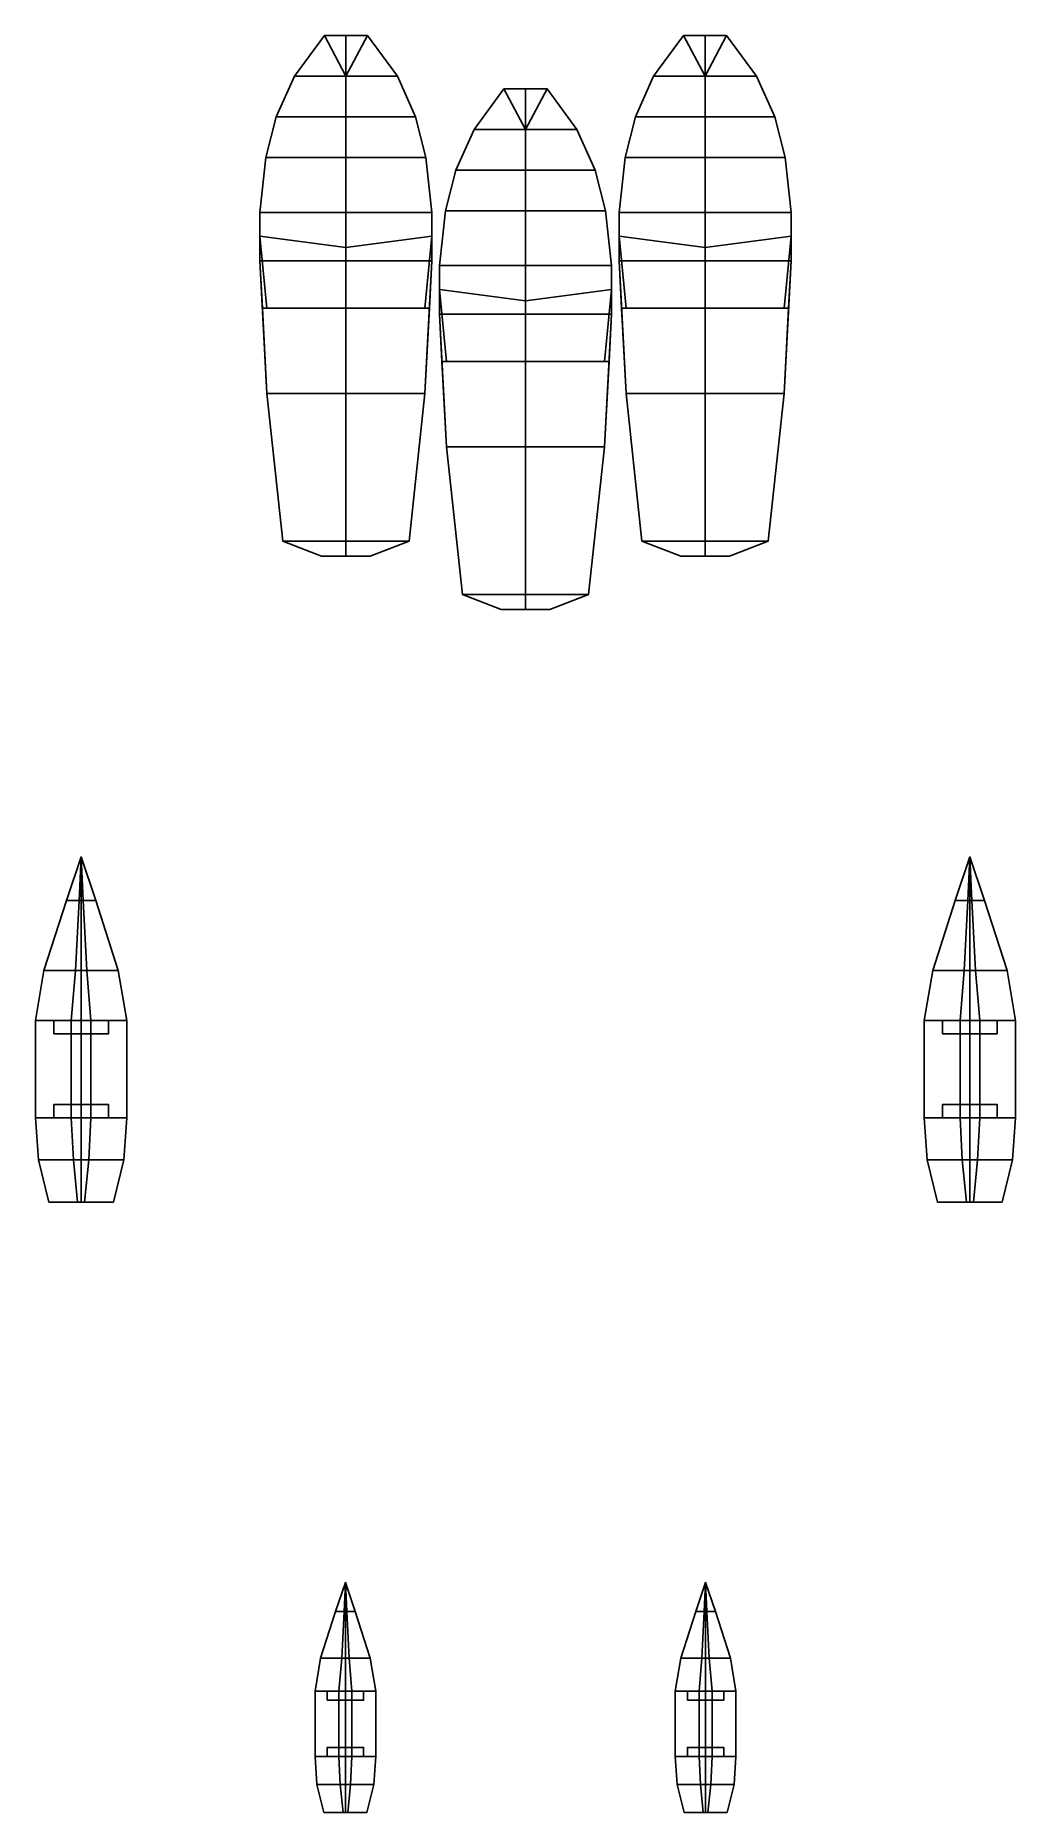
# Model space of a CAD drawing. Extents: x -10.5 to 10.5, y -17.7 to 20.3.
import ezdxf

# ---------------------------------------------------------------- set-up
doc = ezdxf.new("R2010")
doc.units = 0
doc.layers.add('BOATS', color=1, linetype='CONTINUOUS')

msp = doc.modelspace()

# ---------------------------------------------------------------- linework, layer by layer
at = {"layer": 'BOATS'}
for points in [[(-3.84, 19.4, 10.86), (-3.84, 20.27, 10.8), (-4.3, 20.27, 10.64), (-4.94, 19.4, 10.69)], [(-4.94, 19.4, 10.69), (-4.3, 20.27, 10.64), (-4.3, 20.27, 10.46), (-4.94, 19.4, 10.28)], [(-4.94, 19.4, 10.28), (-4.3, 20.27, 10.46), (-4.3, 20.27, 10.46), (-3.84, 19.4, 9.1)], [(-4.3, 20.27, 10.64), (-3.84, 20.27, 10.8), (-3.84, 20.27, 10.46), (-4.3, 20.27, 10.46)], [(-3.84, 19.4, 9.1), (-4.3, 20.27, 10.46), (-3.38, 20.27, 10.46), (-3.84, 19.4, 9.1)], [(-3.38, 20.27, 10.64), (-3.84, 20.27, 10.8), (-3.84, 19.4, 10.86), (-2.74, 19.4, 10.69)], [(-3.84, 19.4, 9.1), (-3.38, 20.27, 10.46), (-3.38, 20.27, 10.46), (-2.74, 19.4, 10.28)], [(-3.38, 20.27, 10.46), (-3.84, 20.27, 10.46), (-3.84, 20.27, 10.8), (-3.38, 20.27, 10.64)], [(-2.74, 19.4, 10.28), (-3.38, 20.27, 10.46), (-3.38, 20.27, 10.64), (-2.74, 19.4, 10.69)], [(3.84, 19.4, 10.86), (3.84, 20.27, 10.8), (3.38, 20.27, 10.64), (2.74, 19.4, 10.69)], [(2.74, 19.4, 10.69), (3.38, 20.27, 10.64), (3.38, 20.27, 10.46), (2.74, 19.4, 10.28)], [(2.74, 19.4, 10.28), (3.38, 20.27, 10.46), (3.38, 20.27, 10.46), (3.84, 19.4, 9.1)], [(3.38, 20.27, 10.64), (3.84, 20.27, 10.8), (3.84, 20.27, 10.46), (3.38, 20.27, 10.46)], [(3.84, 19.4, 9.1), (3.38, 20.27, 10.46), (4.3, 20.27, 10.46), (3.84, 19.4, 9.1)], [(4.3, 20.27, 10.64), (3.84, 20.27, 10.8), (3.84, 19.4, 10.86), (4.94, 19.4, 10.69)], [(4.3, 20.27, 10.46), (3.84, 20.27, 10.46), (3.84, 20.27, 10.8), (4.3, 20.27, 10.64)], [(3.84, 19.4, 9.1), (4.3, 20.27, 10.46), (4.3, 20.27, 10.46), (4.94, 19.4, 10.28)], [(4.94, 19.4, 10.28), (4.3, 20.27, 10.46), (4.3, 20.27, 10.64), (4.94, 19.4, 10.69)], [(-3.84, 18.53, 10.89), (-3.84, 19.4, 10.86), (-4.94, 19.4, 10.69), (-5.33, 18.53, 10.69)], [(-5.33, 18.53, 10.69), (-4.94, 19.4, 10.69), (-4.94, 19.4, 10.28), (-5.33, 18.53, 10.12)], [(-5.33, 18.53, 10.12), (-4.94, 19.4, 10.28), (-3.84, 19.4, 9.1), (-3.84, 18.53, 8.51)], [(-2.74, 19.4, 10.69), (-3.84, 19.4, 10.86), (-3.84, 18.53, 10.89), (-2.35, 18.53, 10.69)], [(-3.84, 18.53, 8.51), (-3.84, 19.4, 9.1), (-2.74, 19.4, 10.28), (-2.35, 18.53, 10.12)], [(-2.35, 18.53, 10.12), (-2.74, 19.4, 10.28), (-2.74, 19.4, 10.69), (-2.35, 18.53, 10.69)], [(3.84, 18.53, 10.89), (3.84, 19.4, 10.86), (2.74, 19.4, 10.69), (2.35, 18.53, 10.69)], [(2.35, 18.53, 10.69), (2.74, 19.4, 10.69), (2.74, 19.4, 10.28), (2.35, 18.53, 10.12)], [(2.35, 18.53, 10.12), (2.74, 19.4, 10.28), (3.84, 19.4, 9.1), (3.84, 18.53, 8.51)], [(4.94, 19.4, 10.69), (3.84, 19.4, 10.86), (3.84, 18.53, 10.89), (5.33, 18.53, 10.69)], [(3.84, 18.53, 8.51), (3.84, 19.4, 9.1), (4.94, 19.4, 10.28), (5.33, 18.53, 10.12)], [(5.33, 18.53, 10.12), (4.94, 19.4, 10.28), (4.94, 19.4, 10.69), (5.33, 18.53, 10.69)], [(-1.1, 18.26, 11.5), (-0.46, 19.13, 11.68), (-0.46, 19.13, 11.68), (0, 18.26, 10.32)], [(0, 18.26, 12.08), (0, 19.13, 12.02), (-0.46, 19.13, 11.86), (-1.1, 18.26, 11.91)], [(-1.1, 18.26, 11.91), (-0.46, 19.13, 11.86), (-0.46, 19.13, 11.68), (-1.1, 18.26, 11.5)], [(0, 18.26, 10.32), (-0.46, 19.13, 11.68), (0.46, 19.13, 11.68), (0, 18.26, 10.32)], [(-0.46, 19.13, 11.86), (0, 19.13, 12.02), (0, 19.13, 11.68), (-0.46, 19.13, 11.68)], [(0, 18.26, 10.32), (0.46, 19.13, 11.68), (0.46, 19.13, 11.68), (1.1, 18.26, 11.5)], [(0.46, 19.13, 11.86), (0, 19.13, 12.02), (0, 18.26, 12.08), (1.1, 18.26, 11.91)], [(0.46, 19.13, 11.68), (0, 19.13, 11.68), (0, 19.13, 12.02), (0.46, 19.13, 11.86)], [(1.1, 18.26, 11.5), (0.46, 19.13, 11.68), (0.46, 19.13, 11.86), (1.1, 18.26, 11.91)], [(-5.55, 17.66, 10.67), (-5.33, 18.53, 10.69), (-5.33, 18.53, 10.12), (-5.55, 17.66, 9.98)], [(-3.84, 17.66, 10.9), (-3.84, 18.53, 10.89), (-5.33, 18.53, 10.69), (-5.55, 17.66, 10.67)], [(-5.55, 17.66, 9.98), (-5.33, 18.53, 10.12), (-3.84, 18.53, 8.51), (-3.84, 17.66, 8.49)], [(-2.35, 18.53, 10.69), (-3.84, 18.53, 10.89), (-3.84, 17.66, 10.9), (-2.13, 17.66, 10.67)], [(-3.84, 17.66, 8.49), (-3.84, 18.53, 8.51), (-2.35, 18.53, 10.12), (-2.13, 17.66, 9.98)], [(-2.13, 17.66, 9.98), (-2.35, 18.53, 10.12), (-2.35, 18.53, 10.69), (-2.13, 17.66, 10.67)], [(-1.49, 17.39, 11.34), (-1.1, 18.26, 11.5), (0, 18.26, 10.32), (0, 17.39, 9.73)], [(0, 17.39, 12.11), (0, 18.26, 12.08), (-1.1, 18.26, 11.91), (-1.49, 17.39, 11.91)], [(-1.49, 17.39, 11.91), (-1.1, 18.26, 11.91), (-1.1, 18.26, 11.5), (-1.49, 17.39, 11.34)], [(0, 17.39, 9.73), (0, 18.26, 10.32), (1.1, 18.26, 11.5), (1.49, 17.39, 11.34)], [(1.1, 18.26, 11.91), (0, 18.26, 12.08), (0, 17.39, 12.11), (1.49, 17.39, 11.91)], [(1.49, 17.39, 11.34), (1.1, 18.26, 11.5), (1.1, 18.26, 11.91), (1.49, 17.39, 11.91)], [(2.13, 17.66, 10.67), (2.35, 18.53, 10.69), (2.35, 18.53, 10.12), (2.13, 17.66, 9.98)], [(3.84, 17.66, 10.9), (3.84, 18.53, 10.89), (2.35, 18.53, 10.69), (2.13, 17.66, 10.67)], [(2.13, 17.66, 9.98), (2.35, 18.53, 10.12), (3.84, 18.53, 8.51), (3.84, 17.66, 8.49)], [(5.33, 18.53, 10.69), (3.84, 18.53, 10.89), (3.84, 17.66, 10.9), (5.55, 17.66, 10.67)], [(3.84, 17.66, 8.49), (3.84, 18.53, 8.51), (5.33, 18.53, 10.12), (5.55, 17.66, 9.98)], [(5.55, 17.66, 9.98), (5.33, 18.53, 10.12), (5.33, 18.53, 10.69), (5.55, 17.66, 10.67)], [(-5.68, 16.49, 10.66), (-5.55, 17.66, 10.67), (-5.55, 17.66, 9.98), (-5.68, 16.49, 9.81)], [(-3.84, 16.49, 10.91), (-3.84, 17.66, 10.9), (-5.55, 17.66, 10.67), (-5.68, 16.49, 10.66)], [(-5.68, 16.49, 9.81), (-5.55, 17.66, 9.98), (-3.84, 17.66, 8.49), (-3.84, 16.49, 8.48)], [(-2.13, 17.66, 10.67), (-3.84, 17.66, 10.9), (-3.84, 16.49, 10.91), (-2, 16.49, 10.66)], [(-3.84, 16.49, 8.48), (-3.84, 17.66, 8.49), (-2.13, 17.66, 9.98), (-2, 16.49, 9.81)], [(-2, 16.49, 9.81), (-2.13, 17.66, 9.98), (-2.13, 17.66, 10.67), (-2, 16.49, 10.66)], [(2, 16.49, 10.66), (2.13, 17.66, 10.67), (2.13, 17.66, 9.98), (2, 16.49, 9.81)], [(3.84, 16.49, 10.91), (3.84, 17.66, 10.9), (2.13, 17.66, 10.67), (2, 16.49, 10.66)], [(2, 16.49, 9.81), (2.13, 17.66, 9.98), (3.84, 17.66, 8.49), (3.84, 16.49, 8.48)], [(5.55, 17.66, 10.67), (3.84, 17.66, 10.9), (3.84, 16.49, 10.91), (5.68, 16.49, 10.66)], [(3.84, 16.49, 8.48), (3.84, 17.66, 8.49), (5.55, 17.66, 9.98), (5.68, 16.49, 9.81)], [(5.68, 16.49, 9.81), (5.55, 17.66, 9.98), (5.55, 17.66, 10.67), (5.68, 16.49, 10.66)], [(-1.71, 16.52, 11.2), (-1.49, 17.39, 11.34), (0, 17.39, 9.73), (0, 16.52, 9.71)], [(0, 16.52, 12.12), (0, 17.39, 12.11), (-1.49, 17.39, 11.91), (-1.71, 16.52, 11.89)], [(-1.71, 16.52, 11.89), (-1.49, 17.39, 11.91), (-1.49, 17.39, 11.34), (-1.71, 16.52, 11.2)], [(0, 16.52, 9.71), (0, 17.39, 9.73), (1.49, 17.39, 11.34), (1.71, 16.52, 11.2)], [(1.49, 17.39, 11.91), (0, 17.39, 12.11), (0, 16.52, 12.12), (1.71, 16.52, 11.89)], [(1.71, 16.52, 11.2), (1.49, 17.39, 11.34), (1.49, 17.39, 11.91), (1.71, 16.52, 11.89)], [(-5.68, 15.45, 10.63), (-5.68, 16.49, 10.66), (-5.68, 16.49, 9.81), (-5.68, 15.45, 9.73)], [(-5.68, 15.98, 11.54), (-5.68, 15.98, 11.54), (-5.68, 16.49, 10.66), (-5.68, 15.45, 10.63)], [(-5.68, 15.45, 9.73), (-5.68, 16.49, 9.81), (-3.84, 16.49, 8.48), (-3.84, 15.45, 8.45)], [(-3.84, 15.74, 11.78), (-3.84, 16.49, 10.91), (-5.68, 16.49, 10.66), (-5.68, 15.98, 11.54)], [(-2, 16.49, 10.66), (-3.84, 16.49, 10.91), (-3.84, 15.74, 11.78), (-2, 15.98, 11.54)], [(-3.84, 15.45, 8.45), (-3.84, 16.49, 8.48), (-2, 16.49, 9.81), (-2, 15.45, 9.73)], [(-2, 15.45, 9.73), (-2, 16.49, 9.81), (-2, 16.49, 10.66), (-2, 15.45, 10.63)], [(-2, 15.45, 10.63), (-2, 16.49, 10.66), (-2, 15.98, 11.54)], [(-1.84, 15.35, 11.03), (-1.71, 16.52, 11.2), (0, 16.52, 9.71), (0, 15.35, 9.7)], [(0, 15.35, 12.13), (0, 16.52, 12.12), (-1.71, 16.52, 11.89), (-1.84, 15.35, 11.88)], [(-1.84, 15.35, 11.88), (-1.71, 16.52, 11.89), (-1.71, 16.52, 11.2), (-1.84, 15.35, 11.03)], [(0, 15.35, 9.7), (0, 16.52, 9.71), (1.71, 16.52, 11.2), (1.84, 15.35, 11.03)], [(1.71, 16.52, 11.89), (0, 16.52, 12.12), (0, 15.35, 12.13), (1.84, 15.35, 11.88)], [(1.84, 15.35, 11.03), (1.71, 16.52, 11.2), (1.71, 16.52, 11.89), (1.84, 15.35, 11.88)], [(2, 15.45, 10.63), (2, 16.49, 10.66), (2, 16.49, 9.81), (2, 15.45, 9.73)], [(2, 15.98, 11.54), (2, 15.98, 11.54), (2, 16.49, 10.66), (2, 15.45, 10.63)], [(2, 15.45, 9.73), (2, 16.49, 9.81), (3.84, 16.49, 8.48), (3.84, 15.45, 8.45)], [(3.84, 15.74, 11.78), (3.84, 16.49, 10.91), (2, 16.49, 10.66), (2, 15.98, 11.54)], [(5.68, 16.49, 10.66), (3.84, 16.49, 10.91), (3.84, 15.74, 11.78), (5.68, 15.98, 11.54)], [(3.84, 15.45, 8.45), (3.84, 16.49, 8.48), (5.68, 16.49, 9.81), (5.68, 15.45, 9.73)], [(5.68, 15.45, 9.73), (5.68, 16.49, 9.81), (5.68, 16.49, 10.66), (5.68, 15.45, 10.63)], [(5.68, 15.45, 10.63), (5.68, 16.49, 10.66), (5.68, 15.98, 11.54)], [(-5.53, 14.44, 11.62), (-5.68, 15.98, 11.54), (-5.68, 15.45, 10.63), (-5.626, 14.44, 10.63)], [(-3.84, 14.44, 11.85), (-3.84, 15.74, 11.78), (-5.68, 15.98, 11.54), (-5.53, 14.44, 11.62)], [(-2, 15.98, 11.54), (-3.84, 15.74, 11.78), (-3.84, 14.44, 11.85), (-2.15, 14.44, 11.62)], [(-2, 15.45, 10.63), (-2, 15.98, 11.54), (-2.15, 14.44, 11.62), (-2.054, 14.44, 10.63)], [(2.15, 14.44, 11.62), (2, 15.98, 11.54), (2, 15.45, 10.63), (2.054, 14.44, 10.63)], [(3.84, 14.44, 11.85), (3.84, 15.74, 11.78), (2, 15.98, 11.54), (2.15, 14.44, 11.62)], [(5.68, 15.98, 11.54), (3.84, 15.74, 11.78), (3.84, 14.44, 11.85), (5.53, 14.44, 11.62)], [(5.68, 15.45, 10.63), (5.68, 15.98, 11.54), (5.53, 14.44, 11.62), (5.626, 14.44, 10.63)], [(-5.53, 12.62, 10.63), (-5.68, 15.45, 10.63), (-5.68, 15.45, 9.73), (-5.53, 12.62, 9.69)], [(-5.53, 12.62, 9.69), (-5.68, 15.45, 9.73), (-3.84, 15.45, 8.45), (-3.84, 12.62, 8.39)], [(-3.84, 12.62, 8.39), (-3.84, 15.45, 8.45), (-2, 15.45, 9.73), (-2.15, 12.62, 9.69)], [(-2.15, 12.62, 9.69), (-2, 15.45, 9.73), (-2, 15.45, 10.63), (-2.15, 12.62, 10.63)], [(-1.84, 14.84, 12.76), (-1.84, 14.84, 12.76), (-1.84, 15.35, 11.88), (-1.84, 14.31, 11.85)], [(0, 14.6, 13), (0, 15.35, 12.13), (-1.84, 15.35, 11.88), (-1.84, 14.84, 12.76)], [(-1.84, 14.31, 10.95), (-1.84, 15.35, 11.03), (0, 15.35, 9.7), (0, 14.31, 9.67)], [(-1.84, 14.31, 11.85), (-1.84, 15.35, 11.88), (-1.84, 15.35, 11.03), (-1.84, 14.31, 10.95)], [(0, 14.31, 9.67), (0, 15.35, 9.7), (1.84, 15.35, 11.03), (1.84, 14.31, 10.95)], [(1.84, 15.35, 11.88), (0, 15.35, 12.13), (0, 14.6, 13), (1.84, 14.84, 12.76)], [(1.84, 14.31, 11.85), (1.84, 15.35, 11.88), (1.84, 14.84, 12.76)], [(1.84, 14.31, 10.95), (1.84, 15.35, 11.03), (1.84, 15.35, 11.88), (1.84, 14.31, 11.85)], [(2.15, 12.62, 10.63), (2, 15.45, 10.63), (2, 15.45, 9.73), (2.15, 12.62, 9.69)], [(2.15, 12.62, 9.69), (2, 15.45, 9.73), (3.84, 15.45, 8.45), (3.84, 12.62, 8.39)], [(3.84, 12.62, 8.39), (3.84, 15.45, 8.45), (5.68, 15.45, 9.73), (5.53, 12.62, 9.69)], [(5.53, 12.62, 9.69), (5.68, 15.45, 9.73), (5.68, 15.45, 10.63), (5.53, 12.62, 10.63)], [(-1.69, 13.3, 12.84), (-1.84, 14.84, 12.76), (-1.84, 14.31, 11.85), (-1.786, 13.3, 11.85)], [(0, 13.3, 13.07), (0, 14.6, 13), (-1.84, 14.84, 12.76), (-1.69, 13.3, 12.84)], [(1.84, 14.84, 12.76), (0, 14.6, 13), (0, 13.3, 13.07), (1.69, 13.3, 12.84)], [(1.84, 14.31, 11.85), (1.84, 14.84, 12.76), (1.69, 13.3, 12.84), (1.786, 13.3, 11.85)], [(-2.054, 14.44, 10.63), (-5.626, 14.44, 10.63), (-5.53, 12.62, 10.63), (-2.15, 12.62, 10.63)], [(-2.15, 14.44, 11.62), (-5.53, 14.44, 11.62), (-5.626, 14.44, 10.63), (-2.054, 14.44, 10.63)], [(-3.84, 14.44, 11.85), (-3.84, 14.44, 11.85), (-5.53, 14.44, 11.62), (-2.15, 14.44, 11.62)], [(5.626, 14.44, 10.63), (2.054, 14.44, 10.63), (2.15, 12.62, 10.63), (5.53, 12.62, 10.63)], [(5.53, 14.44, 11.62), (2.15, 14.44, 11.62), (2.054, 14.44, 10.63), (5.626, 14.44, 10.63)], [(3.84, 14.44, 11.85), (3.84, 14.44, 11.85), (2.15, 14.44, 11.62), (5.53, 14.44, 11.62)], [(-1.69, 11.48, 10.91), (-1.84, 14.31, 10.95), (0, 14.31, 9.67), (0, 11.48, 9.61)], [(-1.69, 11.48, 11.85), (-1.84, 14.31, 11.85), (-1.84, 14.31, 10.95), (-1.69, 11.48, 10.91)], [(0, 11.48, 9.61), (0, 14.31, 9.67), (1.84, 14.31, 10.95), (1.69, 11.48, 10.91)], [(1.69, 11.48, 10.91), (1.84, 14.31, 10.95), (1.84, 14.31, 11.85), (1.69, 11.48, 11.85)], [(1.69, 13.3, 12.84), (-1.69, 13.3, 12.84), (-1.786, 13.3, 11.85), (1.786, 13.3, 11.85)], [(1.786, 13.3, 11.85), (-1.786, 13.3, 11.85), (-1.69, 11.48, 11.85), (1.69, 11.48, 11.85)], [(0, 13.3, 13.07), (0, 13.3, 13.07), (-1.69, 13.3, 12.84), (1.69, 13.3, 12.84)], [(-2.15, 12.62, 10.63), (-5.53, 12.62, 10.63), (-5.19, 9.46, 10.46), (-2.49, 9.46, 10.46)], [(-5.19, 9.46, 10.46), (-5.53, 12.62, 10.63), (-5.53, 12.62, 9.69), (-5.19, 9.46, 9.82)], [(-5.19, 9.46, 9.82), (-5.53, 12.62, 9.69), (-3.84, 12.62, 8.39), (-3.84, 9.46, 8.55)], [(-3.84, 9.46, 8.55), (-3.84, 12.62, 8.39), (-2.15, 12.62, 9.69), (-2.49, 9.46, 9.82)], [(-2.49, 9.46, 9.82), (-2.15, 12.62, 9.69), (-2.15, 12.62, 10.63), (-2.49, 9.46, 10.46)], [(2.49, 9.46, 10.46), (2.15, 12.62, 10.63), (2.15, 12.62, 9.69), (2.49, 9.46, 9.82)], [(2.49, 9.46, 9.82), (2.15, 12.62, 9.69), (3.84, 12.62, 8.39), (3.84, 9.46, 8.55)], [(5.53, 12.62, 10.63), (2.15, 12.62, 10.63), (2.49, 9.46, 10.46), (5.19, 9.46, 10.46)], [(3.84, 9.46, 8.55), (3.84, 12.62, 8.39), (5.53, 12.62, 9.69), (5.19, 9.46, 9.82)], [(5.19, 9.46, 9.82), (5.53, 12.62, 9.69), (5.53, 12.62, 10.63), (5.19, 9.46, 10.46)], [(1.69, 11.48, 11.85), (-1.69, 11.48, 11.85), (-1.35, 8.32, 11.68), (1.35, 8.32, 11.68)], [(-1.35, 8.32, 11.04), (-1.69, 11.48, 10.91), (0, 11.48, 9.61), (0, 8.32, 9.77)], [(-1.35, 8.32, 11.68), (-1.69, 11.48, 11.85), (-1.69, 11.48, 10.91), (-1.35, 8.32, 11.04)], [(0, 8.32, 9.77), (0, 11.48, 9.61), (1.69, 11.48, 10.91), (1.35, 8.32, 11.04)], [(1.35, 8.32, 11.04), (1.69, 11.48, 10.91), (1.69, 11.48, 11.85), (1.35, 8.32, 11.68)], [(-2.49, 9.46, 10.46), (-5.19, 9.46, 10.46), (-4.36, 9.14, 10.46), (-3.32, 9.14, 10.46)], [(-4.36, 9.14, 10.46), (-5.19, 9.46, 10.46), (-5.19, 9.46, 9.82), (-4.36, 9.14, 9.85)], [(-4.36, 9.14, 9.85), (-5.19, 9.46, 9.82), (-3.84, 9.46, 8.55), (-3.84, 9.14, 8.91)], [(-3.32, 9.14, 9.85), (-4.36, 9.14, 9.85), (-3.84, 9.14, 8.91)], [(-3.32, 9.14, 10.46), (-4.36, 9.14, 10.46), (-4.36, 9.14, 9.85), (-3.32, 9.14, 9.85)], [(-3.84, 9.14, 8.91), (-3.84, 9.46, 8.55), (-2.49, 9.46, 9.82), (-3.32, 9.14, 9.85)], [(-3.32, 9.14, 9.85), (-2.49, 9.46, 9.82), (-2.49, 9.46, 10.46), (-3.32, 9.14, 10.46)], [(3.32, 9.14, 10.46), (2.49, 9.46, 10.46), (2.49, 9.46, 9.82), (3.32, 9.14, 9.85)], [(3.32, 9.14, 9.85), (2.49, 9.46, 9.82), (3.84, 9.46, 8.55), (3.84, 9.14, 8.91)], [(5.19, 9.46, 10.46), (2.49, 9.46, 10.46), (3.32, 9.14, 10.46), (4.36, 9.14, 10.46)], [(4.36, 9.14, 9.85), (3.32, 9.14, 9.85), (3.84, 9.14, 8.91)], [(4.36, 9.14, 10.46), (3.32, 9.14, 10.46), (3.32, 9.14, 9.85), (4.36, 9.14, 9.85)], [(3.84, 9.14, 8.91), (3.84, 9.46, 8.55), (5.19, 9.46, 9.82), (4.36, 9.14, 9.85)], [(4.36, 9.14, 9.85), (5.19, 9.46, 9.82), (5.19, 9.46, 10.46), (4.36, 9.14, 10.46)], [(-0.52, 8, 11.07), (-1.35, 8.32, 11.04), (0, 8.32, 9.77), (0, 8, 10.13)], [(-0.52, 8, 11.68), (-1.35, 8.32, 11.68), (-1.35, 8.32, 11.04), (-0.52, 8, 11.07)], [(1.35, 8.32, 11.68), (-1.35, 8.32, 11.68), (-0.52, 8, 11.68), (0.52, 8, 11.68)], [(0.52, 8, 11.07), (-0.52, 8, 11.07), (0, 8, 10.13)], [(0.52, 8, 11.68), (-0.52, 8, 11.68), (-0.52, 8, 11.07), (0.52, 8, 11.07)], [(0, 8, 10.13), (0, 8.32, 9.77), (1.35, 8.32, 11.04), (0.52, 8, 11.07)], [(0.52, 8, 11.07), (1.35, 8.32, 11.04), (1.35, 8.32, 11.68), (0.52, 8, 11.68)], [(-9.815, 1.78, 8.1), (-9.5, 2.71, 8.1), (-9.5, 2.71, 7.86), (-9.545, 1.78, 7.11)], [(-9.545, 1.78, 7.11), (-9.5, 2.71, 7.86), (-9.5, 2.71, 7.86), (-9.5, 1.78, 7.11)], [(-9.455, 1.78, 7.11), (-9.5, 2.71, 7.86), (-9.5, 2.71, 7.86), (-9.5, 1.78, 7.11)], [(-9.185, 1.78, 8.1), (-9.5, 2.71, 8.1), (-9.5, 2.71, 7.86), (-9.455, 1.78, 7.11)], [(9.185, 1.78, 8.1), (9.5, 2.71, 8.1), (9.5, 2.71, 7.86), (9.455, 1.78, 7.11)], [(9.455, 1.78, 7.11), (9.5, 2.71, 7.86), (9.5, 2.71, 7.86), (9.5, 1.78, 7.11)], [(9.815, 1.78, 8.1), (9.5, 2.71, 8.1), (9.5, 2.71, 7.86), (9.545, 1.78, 7.11)], [(9.545, 1.78, 7.11), (9.5, 2.71, 7.86), (9.5, 2.71, 7.86), (9.5, 1.78, 7.11)], [(-10.295, 0.28, 8.1), (-9.815, 1.78, 8.1), (-9.545, 1.78, 7.11), (-9.62, 0.28, 6.945)], [(-9.62, 0.28, 6.945), (-9.545, 1.78, 7.11), (-9.5, 1.78, 7.11), (-9.5, 0.28, 6.945)], [(-9.38, 0.28, 6.945), (-9.455, 1.78, 7.11), (-9.5, 1.78, 7.11), (-9.5, 0.28, 6.945)], [(-8.705, 0.28, 8.1), (-9.185, 1.78, 8.1), (-9.455, 1.78, 7.11), (-9.38, 0.28, 6.945)], [(8.705, 0.28, 8.1), (9.185, 1.78, 8.1), (9.455, 1.78, 7.11), (9.38, 0.28, 6.945)], [(9.38, 0.28, 6.945), (9.455, 1.78, 7.11), (9.5, 1.78, 7.11), (9.5, 0.28, 6.945)], [(9.62, 0.28, 6.945), (9.545, 1.78, 7.11), (9.5, 1.78, 7.11), (9.5, 0.28, 6.945)], [(10.295, 0.28, 8.1), (9.815, 1.78, 8.1), (9.545, 1.78, 7.11), (9.62, 0.28, 6.945)], [(-10.475, -0.785, 8.1), (-10.295, 0.28, 8.1), (-9.62, 0.28, 6.945), (-9.71, -0.785, 6.945)], [(-9.71, -0.785, 6.945), (-9.62, 0.28, 6.945), (-9.5, 0.28, 6.945), (-9.5, -0.785, 6.945)], [(-9.29, -0.785, 6.945), (-9.38, 0.28, 6.945), (-9.5, 0.28, 6.945), (-9.5, -0.785, 6.945)], [(-8.525, -0.785, 8.1), (-8.705, 0.28, 8.1), (-9.38, 0.28, 6.945), (-9.29, -0.785, 6.945)], [(8.525, -0.785, 8.1), (8.705, 0.28, 8.1), (9.38, 0.28, 6.945), (9.29, -0.785, 6.945)], [(9.29, -0.785, 6.945), (9.38, 0.28, 6.945), (9.5, 0.28, 6.945), (9.5, -0.785, 6.945)], [(9.71, -0.785, 6.945), (9.62, 0.28, 6.945), (9.5, 0.28, 6.945), (9.5, -0.785, 6.945)], [(10.475, -0.785, 8.1), (10.295, 0.28, 8.1), (9.62, 0.28, 6.945), (9.71, -0.785, 6.945)], [(-10.475, -2.87, 8.1), (-10.475, -0.785, 8.1), (-9.71, -0.785, 6.945), (-9.71, -2.87, 6.945)], [(-10.085, -1.07, 7.53), (-10.085, -0.785, 7.53), (-8.915, -0.785, 7.53), (-8.915, -1.07, 7.53)], [(-9.71, -2.87, 6.945), (-9.71, -0.785, 6.945), (-9.5, -0.785, 6.945), (-9.5, -2.87, 6.945)], [(-9.29, -2.87, 6.945), (-9.29, -0.785, 6.945), (-9.5, -0.785, 6.945), (-9.5, -2.87, 6.945)], [(-8.525, -2.87, 8.1), (-8.525, -0.785, 8.1), (-9.29, -0.785, 6.945), (-9.29, -2.87, 6.945)], [(8.525, -2.87, 8.1), (8.525, -0.785, 8.1), (9.29, -0.785, 6.945), (9.29, -2.87, 6.945)], [(8.915, -1.07, 7.53), (8.915, -0.785, 7.53), (10.085, -0.785, 7.53), (10.085, -1.07, 7.53)], [(9.29, -2.87, 6.945), (9.29, -0.785, 6.945), (9.5, -0.785, 6.945), (9.5, -2.87, 6.945)], [(9.71, -2.87, 6.945), (9.71, -0.785, 6.945), (9.5, -0.785, 6.945), (9.5, -2.87, 6.945)], [(10.475, -2.87, 8.1), (10.475, -0.785, 8.1), (9.71, -0.785, 6.945), (9.71, -2.87, 6.945)], [(-10.085, -2.87, 7.53), (-10.085, -2.585, 7.53), (-8.915, -2.585, 7.53), (-8.915, -2.87, 7.53)], [(8.915, -2.87, 7.53), (8.915, -2.585, 7.53), (10.085, -2.585, 7.53), (10.085, -2.87, 7.53)], [(-10.415, -3.77, 8.1), (-10.475, -2.87, 8.1), (-9.71, -2.87, 6.945), (-9.665, -3.77, 7.095)], [(-9.665, -3.77, 7.095), (-9.71, -2.87, 6.945), (-9.5, -2.87, 6.945), (-9.5, -3.77, 7.095)], [(-9.335, -3.77, 7.095), (-9.29, -2.87, 6.945), (-9.5, -2.87, 6.945), (-9.5, -3.77, 7.095)], [(-8.585, -3.77, 8.1), (-8.525, -2.87, 8.1), (-9.29, -2.87, 6.945), (-9.335, -3.77, 7.095)], [(8.585, -3.77, 8.1), (8.525, -2.87, 8.1), (9.29, -2.87, 6.945), (9.335, -3.77, 7.095)], [(9.335, -3.77, 7.095), (9.29, -2.87, 6.945), (9.5, -2.87, 6.945), (9.5, -3.77, 7.095)], [(9.665, -3.77, 7.095), (9.71, -2.87, 6.945), (9.5, -2.87, 6.945), (9.5, -3.77, 7.095)], [(10.415, -3.77, 8.1), (10.475, -2.87, 8.1), (9.71, -2.87, 6.945), (9.665, -3.77, 7.095)], [(-10.19, -4.67, 8.1), (-10.415, -3.77, 8.1), (-9.665, -3.77, 7.095), (-9.575, -4.67, 7.605)], [(-9.575, -4.67, 7.605), (-9.665, -3.77, 7.095), (-9.5, -3.77, 7.095), (-9.5, -4.67, 7.605)], [(-9.425, -4.67, 7.605), (-9.335, -3.77, 7.095), (-9.5, -3.77, 7.095), (-9.5, -4.67, 7.605)], [(-8.81, -4.67, 8.1), (-8.585, -3.77, 8.1), (-9.335, -3.77, 7.095), (-9.425, -4.67, 7.605)], [(8.81, -4.67, 8.1), (8.585, -3.77, 8.1), (9.335, -3.77, 7.095), (9.425, -4.67, 7.605)], [(9.425, -4.67, 7.605), (9.335, -3.77, 7.095), (9.5, -3.77, 7.095), (9.5, -4.67, 7.605)], [(9.575, -4.67, 7.605), (9.665, -3.77, 7.095), (9.5, -3.77, 7.095), (9.5, -4.67, 7.605)], [(10.19, -4.67, 8.1), (10.415, -3.77, 8.1), (9.665, -3.77, 7.095), (9.575, -4.67, 7.605)], [(-9.5, -4.67, 8.1), (-10.19, -4.67, 8.1), (-9.575, -4.67, 7.605), (-9.5, -4.67, 7.605)], [(-9.5, -4.67, 8.1), (-8.81, -4.67, 8.1), (-9.425, -4.67, 7.605), (-9.5, -4.67, 7.605)], [(9.5, -4.67, 8.1), (8.81, -4.67, 8.1), (9.425, -4.67, 7.605), (9.5, -4.67, 7.605)], [(9.5, -4.67, 8.1), (10.19, -4.67, 8.1), (9.575, -4.67, 7.605), (9.5, -4.67, 7.605)], [(-4.06, -13.42, 9.52), (-3.85, -12.8, 9.52), (-3.85, -12.8, 9.36), (-3.88, -13.42, 8.86)], [(-3.88, -13.42, 8.86), (-3.85, -12.8, 9.36), (-3.85, -12.8, 9.36), (-3.85, -13.42, 8.86)], [(-3.64, -13.42, 9.52), (-3.85, -12.8, 9.52), (-3.85, -12.8, 9.36), (-3.82, -13.42, 8.86)], [(-3.82, -13.42, 8.86), (-3.85, -12.8, 9.36), (-3.85, -12.8, 9.36), (-3.85, -13.42, 8.86)], [(3.64, -13.42, 9.52), (3.85, -12.8, 9.52), (3.85, -12.8, 9.36), (3.82, -13.42, 8.86)], [(3.82, -13.42, 8.86), (3.85, -12.8, 9.36), (3.85, -12.8, 9.36), (3.85, -13.42, 8.86)], [(4.06, -13.42, 9.52), (3.85, -12.8, 9.52), (3.85, -12.8, 9.36), (3.88, -13.42, 8.86)], [(3.88, -13.42, 8.86), (3.85, -12.8, 9.36), (3.85, -12.8, 9.36), (3.85, -13.42, 8.86)], [(-4.38, -14.42, 9.52), (-4.06, -13.42, 9.52), (-3.88, -13.42, 8.86), (-3.93, -14.42, 8.75)], [(-3.93, -14.42, 8.75), (-3.88, -13.42, 8.86), (-3.85, -13.42, 8.86), (-3.85, -14.42, 8.75)], [(-3.77, -14.42, 8.75), (-3.82, -13.42, 8.86), (-3.85, -13.42, 8.86), (-3.85, -14.42, 8.75)], [(-3.32, -14.42, 9.52), (-3.64, -13.42, 9.52), (-3.82, -13.42, 8.86), (-3.77, -14.42, 8.75)], [(3.32, -14.42, 9.52), (3.64, -13.42, 9.52), (3.82, -13.42, 8.86), (3.77, -14.42, 8.75)], [(3.77, -14.42, 8.75), (3.82, -13.42, 8.86), (3.85, -13.42, 8.86), (3.85, -14.42, 8.75)], [(3.93, -14.42, 8.75), (3.88, -13.42, 8.86), (3.85, -13.42, 8.86), (3.85, -14.42, 8.75)], [(4.38, -14.42, 9.52), (4.06, -13.42, 9.52), (3.88, -13.42, 8.86), (3.93, -14.42, 8.75)], [(-4.5, -15.13, 9.52), (-4.38, -14.42, 9.52), (-3.93, -14.42, 8.75), (-3.99, -15.13, 8.75)], [(-3.99, -15.13, 8.75), (-3.93, -14.42, 8.75), (-3.85, -14.42, 8.75), (-3.85, -15.13, 8.75)], [(-3.71, -15.13, 8.75), (-3.77, -14.42, 8.75), (-3.85, -14.42, 8.75), (-3.85, -15.13, 8.75)], [(-3.2, -15.13, 9.52), (-3.32, -14.42, 9.52), (-3.77, -14.42, 8.75), (-3.71, -15.13, 8.75)], [(3.2, -15.13, 9.52), (3.32, -14.42, 9.52), (3.77, -14.42, 8.75), (3.71, -15.13, 8.75)], [(3.71, -15.13, 8.75), (3.77, -14.42, 8.75), (3.85, -14.42, 8.75), (3.85, -15.13, 8.75)], [(3.99, -15.13, 8.75), (3.93, -14.42, 8.75), (3.85, -14.42, 8.75), (3.85, -15.13, 8.75)], [(4.5, -15.13, 9.52), (4.38, -14.42, 9.52), (3.93, -14.42, 8.75), (3.99, -15.13, 8.75)], [(-4.5, -16.52, 9.52), (-4.5, -15.13, 9.52), (-3.99, -15.13, 8.75), (-3.99, -16.52, 8.75)], [(-4.24, -15.32, 9.14), (-4.24, -15.13, 9.14), (-3.46, -15.13, 9.14), (-3.46, -15.32, 9.14)], [(-3.99, -16.52, 8.75), (-3.99, -15.13, 8.75), (-3.85, -15.13, 8.75), (-3.85, -16.52, 8.75)], [(-3.71, -16.52, 8.75), (-3.71, -15.13, 8.75), (-3.85, -15.13, 8.75), (-3.85, -16.52, 8.75)], [(-3.2, -16.52, 9.52), (-3.2, -15.13, 9.52), (-3.71, -15.13, 8.75), (-3.71, -16.52, 8.75)], [(3.2, -16.52, 9.52), (3.2, -15.13, 9.52), (3.71, -15.13, 8.75), (3.71, -16.52, 8.75)], [(3.46, -15.32, 9.14), (3.46, -15.13, 9.14), (4.24, -15.13, 9.14), (4.24, -15.32, 9.14)], [(3.71, -16.52, 8.75), (3.71, -15.13, 8.75), (3.85, -15.13, 8.75), (3.85, -16.52, 8.75)], [(3.99, -16.52, 8.75), (3.99, -15.13, 8.75), (3.85, -15.13, 8.75), (3.85, -16.52, 8.75)], [(4.5, -16.52, 9.52), (4.5, -15.13, 9.52), (3.99, -15.13, 8.75), (3.99, -16.52, 8.75)], [(-4.24, -16.52, 9.14), (-4.24, -16.33, 9.14), (-3.46, -16.33, 9.14), (-3.46, -16.52, 9.14)], [(3.46, -16.52, 9.14), (3.46, -16.33, 9.14), (4.24, -16.33, 9.14), (4.24, -16.52, 9.14)], [(-4.46, -17.12, 9.52), (-4.5, -16.52, 9.52), (-3.99, -16.52, 8.75), (-3.96, -17.12, 8.85)], [(-3.96, -17.12, 8.85), (-3.99, -16.52, 8.75), (-3.85, -16.52, 8.75), (-3.85, -17.12, 8.85)], [(-3.74, -17.12, 8.85), (-3.71, -16.52, 8.75), (-3.85, -16.52, 8.75), (-3.85, -17.12, 8.85)], [(-3.24, -17.12, 9.52), (-3.2, -16.52, 9.52), (-3.71, -16.52, 8.75), (-3.74, -17.12, 8.85)], [(3.24, -17.12, 9.52), (3.2, -16.52, 9.52), (3.71, -16.52, 8.75), (3.74, -17.12, 8.85)], [(3.74, -17.12, 8.85), (3.71, -16.52, 8.75), (3.85, -16.52, 8.75), (3.85, -17.12, 8.85)], [(3.96, -17.12, 8.85), (3.99, -16.52, 8.75), (3.85, -16.52, 8.75), (3.85, -17.12, 8.85)], [(4.46, -17.12, 9.52), (4.5, -16.52, 9.52), (3.99, -16.52, 8.75), (3.96, -17.12, 8.85)], [(-4.31, -17.72, 9.52), (-4.46, -17.12, 9.52), (-3.96, -17.12, 8.85), (-3.9, -17.72, 9.19)], [(-3.9, -17.72, 9.19), (-3.96, -17.12, 8.85), (-3.85, -17.12, 8.85), (-3.85, -17.72, 9.19)], [(-3.8, -17.72, 9.19), (-3.74, -17.12, 8.85), (-3.85, -17.12, 8.85), (-3.85, -17.72, 9.19)], [(-3.39, -17.72, 9.52), (-3.24, -17.12, 9.52), (-3.74, -17.12, 8.85), (-3.8, -17.72, 9.19)], [(3.39, -17.72, 9.52), (3.24, -17.12, 9.52), (3.74, -17.12, 8.85), (3.8, -17.72, 9.19)], [(3.8, -17.72, 9.19), (3.74, -17.12, 8.85), (3.85, -17.12, 8.85), (3.85, -17.72, 9.19)], [(3.9, -17.72, 9.19), (3.96, -17.12, 8.85), (3.85, -17.12, 8.85), (3.85, -17.72, 9.19)], [(4.31, -17.72, 9.52), (4.46, -17.12, 9.52), (3.96, -17.12, 8.85), (3.9, -17.72, 9.19)], [(-3.85, -17.72, 9.52), (-4.31, -17.72, 9.52), (-3.9, -17.72, 9.19), (-3.85, -17.72, 9.19)], [(-3.85, -17.72, 9.52), (-3.39, -17.72, 9.52), (-3.8, -17.72, 9.19), (-3.85, -17.72, 9.19)], [(3.85, -17.72, 9.52), (3.39, -17.72, 9.52), (3.8, -17.72, 9.19), (3.85, -17.72, 9.19)], [(3.85, -17.72, 9.52), (4.31, -17.72, 9.52), (3.9, -17.72, 9.19), (3.85, -17.72, 9.19)]]:
    msp.add_3dface(points, dxfattribs=at)

doc.saveas('drawing.dxf')
